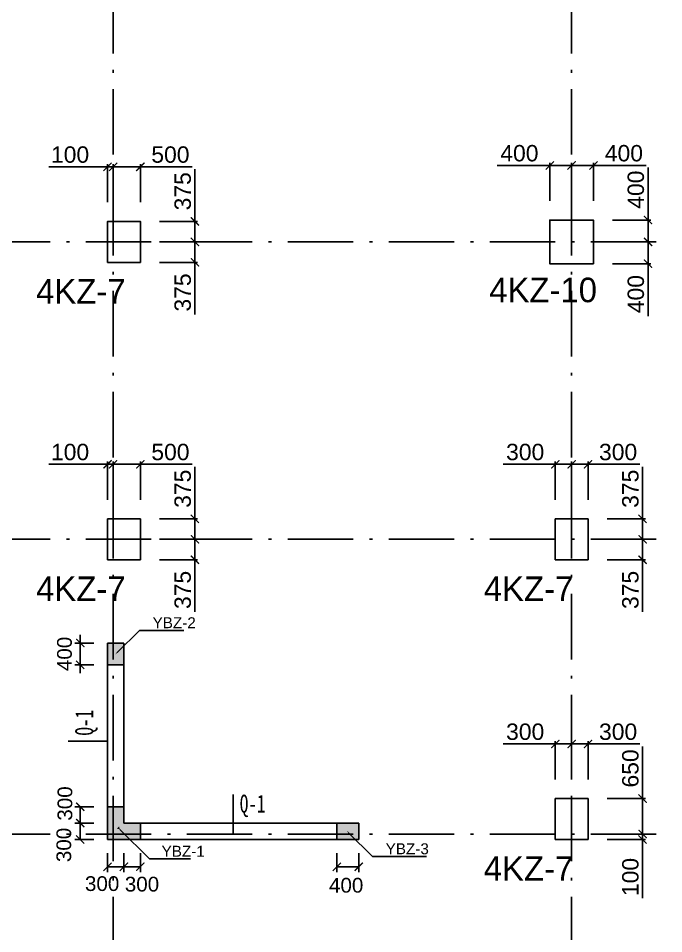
# Model space of a CAD drawing. Header units: millimetres. Extents: x -3831 to 465700, y 39900 to 106100.
# Drawn here: x 209865 to 221686, y 69774 to 86546 of the extents above; entities that cross this region are included whole.
import ezdxf
from ezdxf import colors
from ezdxf.entities.mleader import LeaderData, LeaderLine
from ezdxf.math import Vec2, Vec3

# ---------------------------------------------------------------- set-up
doc = ezdxf.new("R2010")
doc.units = ezdxf.units.MM
doc.linetypes.add('线型2', pattern=[1850, 1200, -300, 50, -300])
for name, color, linetype in [('BZ-name', 160, 'Continuous'), ('column_dim', 90, 'Continuous'), ('DOTE', 10, '线型2'), ('WALL-Beam', 80, 'Continuous'), ('wall_dim', 60, 'Continuous'), ('WALL_INFO', 130, 'Continuous')]:
    doc.layers.add(name, color=color, linetype=linetype)
for name, color, linetype, lineweight in [('S_Cl', 2, 'Continuous', 25), ('S_ColumFocus', 2, 'Continuous', 9), ('S_ConcWall', 3, 'Continuous', 25)]:
    doc.layers.add(name, color=color, linetype=linetype, lineweight=lineweight)
doc.styles.get("Standard").update_dxf_attribs({"font": 'arial.ttf'})
doc.styles.add('xxxx', font='RIF.ttf')
doc.styles.add('宋体', font='')
doc.styles.get('宋体').set_extended_font_data('宋体')
doc.dimstyles.new('ISO-25', dxfattribs={"dimtxt": 2.5, "dimasz": 2.5, "dimexe": 1.25, "dimexo": 0.625, "dimtad": 1, "dimtxsty": 'Standard', "dimcen": 2.5, "dimadec": 0, "dimazin": 0, "dimtfac": 1, "dimtmove": 0, "dimatfit": 3, "dimfxl": 1, "dimarcsym": 0})

# ---------------------------------------------------------------- blocks, each defined once
blk = doc.blocks.new('_DatumFilled')
at = {"color": 0, "linetype": 'ByBlock'}
blk.add_solid([(0, 0.58), (-1, 0), (0, -0.58)], dxfattribs=at)
blk = doc.blocks.new('_ArchTick')
at = {"color": 0, "linetype": 'ByBlock', "const_width": 0.15}
blk.add_lwpolyline([(-0.5, -0.5), (0.5, 0.5)], dxfattribs=at)
blk = doc.blocks.new('*D1210')
at = {"layer": 'column_dim', "color": 0, "lineweight": -2, "transparency": 16777216}
for p, q in [((220750, 82450), (221450, 82450)), ((221400, 82450), (221400, 82050)), ((220750, 82050), (221450, 82050)), ((221400, 82050), (221400, 81086))]:
    blk.add_line(p, q, dxfattribs=at)
at = {"layer": 'Defpoints', "color": 0, "transparency": 16777216}
for p in [(220400, 82450), (221400, 82450), (220400, 82050)]:
    blk.add_point(p, dxfattribs=at)
at = {"layer": 'column_dim', "color": 0, "lineweight": -2, "transparency": 16777216, "xscale": 150, "yscale": 150, "zscale": 150}
for p, rotation in [((221400, 82450), 90), ((221400, 82050), 270)]:
    blk.add_blockref('_ArchTick', p, dxfattribs=dict(at, rotation=rotation))
at = {"layer": 'column_dim', "color": 7, "transparency": 16777216, "insert": (221177, 81493), "char_height": 300, "attachment_point": 5, "rotation": 90}
blk.add_mtext('400', dxfattribs=at)
blk = doc.blocks.new('*D1211')
at = {"layer": 'column_dim', "color": 0, "lineweight": -2, "transparency": 16777216}
for p, q in [((221400, 82850), (221400, 83814)), ((220750, 82850), (221450, 82850)), ((221400, 82450), (221400, 82850)), ((220750, 82450), (221450, 82450))]:
    blk.add_line(p, q, dxfattribs=at)
at = {"layer": 'Defpoints', "color": 0, "transparency": 16777216}
for p in [(220400, 82850), (220400, 82450), (221400, 82450)]:
    blk.add_point(p, dxfattribs=at)
at = {"layer": 'column_dim', "color": 0, "lineweight": -2, "transparency": 16777216, "xscale": 150, "yscale": 150, "zscale": 150}
for p, rotation in [((221400, 82850), 90), ((221400, 82450), 270)]:
    blk.add_blockref('_ArchTick', p, dxfattribs=dict(at, rotation=rotation))
at = {"layer": 'column_dim', "color": 7, "transparency": 16777216, "insert": (221177, 83407), "char_height": 300, "attachment_point": 5, "rotation": 90}
blk.add_mtext('400', dxfattribs=at)
blk = doc.blocks.new('*D1212')
at = {"layer": 'column_dim', "color": 0, "lineweight": -2, "transparency": 16777216}
for p, q in [((220000, 83200), (220000, 83900)), ((220400, 83200), (220400, 83900)), ((220000, 83850), (220400, 83850)), ((220400, 83850), (221364, 83850))]:
    blk.add_line(p, q, dxfattribs=at)
at = {"layer": 'Defpoints', "color": 0, "transparency": 16777216}
for p in [(220000, 83850), (220000, 82850), (220400, 82850)]:
    blk.add_point(p, dxfattribs=at)
at = {"layer": 'column_dim', "color": 0, "lineweight": -2, "transparency": 16777216, "xscale": 150, "yscale": 150, "zscale": 150, "rotation": 180}
blk.add_blockref('_ArchTick', (220000, 83850), dxfattribs=at)
at = {"layer": 'column_dim', "color": 0, "lineweight": -2, "transparency": 16777216, "xscale": 150, "yscale": 150, "zscale": 150}
blk.add_blockref('_ArchTick', (220400, 83850), dxfattribs=at)
at = {"layer": 'column_dim', "color": 7, "transparency": 16777216, "insert": (220957, 84073), "char_height": 300, "attachment_point": 5}
blk.add_mtext('400', dxfattribs=at)
blk = doc.blocks.new('*D1213')
at = {"layer": 'column_dim', "color": 0, "lineweight": -2, "transparency": 16777216}
for p, q in [((219600, 83200), (219600, 83900)), ((220000, 83200), (220000, 83900)), ((219600, 83850), (218636, 83850)), ((220000, 83850), (219600, 83850))]:
    blk.add_line(p, q, dxfattribs=at)
at = {"layer": 'Defpoints', "color": 0, "transparency": 16777216}
for p in [(220000, 83850), (219600, 82850), (220000, 82850)]:
    blk.add_point(p, dxfattribs=at)
at = {"layer": 'column_dim', "color": 0, "lineweight": -2, "transparency": 16777216, "xscale": 150, "yscale": 150, "zscale": 150, "rotation": 180}
blk.add_blockref('_ArchTick', (219600, 83850), dxfattribs=at)
at = {"layer": 'column_dim', "color": 0, "lineweight": -2, "transparency": 16777216, "xscale": 150, "yscale": 150, "zscale": 150}
blk.add_blockref('_ArchTick', (220000, 83850), dxfattribs=at)
at = {"layer": 'column_dim', "color": 7, "transparency": 16777216, "insert": (219043, 84073), "char_height": 300, "attachment_point": 5}
blk.add_mtext('400', dxfattribs=at)
blk = doc.blocks.new('*D1214')
at = {"layer": 'column_dim', "color": 0, "lineweight": -2, "transparency": 16777216}
for p, q in [((220650, 77000), (221350, 77000)), ((221300, 77000), (221300, 76625)), ((220650, 76625), (221350, 76625)), ((221300, 76625), (221300, 75670))]:
    blk.add_line(p, q, dxfattribs=at)
at = {"layer": 'Defpoints', "color": 0, "transparency": 16777216}
for p in [(220300, 77000), (221300, 77000), (220300, 76625)]:
    blk.add_point(p, dxfattribs=at)
at = {"layer": 'column_dim', "color": 0, "lineweight": -2, "transparency": 16777216, "xscale": 150, "yscale": 150, "zscale": 150}
for p, rotation in [((221300, 77000), 90), ((221300, 76625), 270)]:
    blk.add_blockref('_ArchTick', p, dxfattribs=dict(at, rotation=rotation))
at = {"layer": 'column_dim', "color": 7, "transparency": 16777216, "insert": (221077, 76073), "char_height": 300, "attachment_point": 5, "rotation": 90}
blk.add_mtext('375', dxfattribs=at)
blk = doc.blocks.new('*D1215')
at = {"layer": 'column_dim', "color": 0, "lineweight": -2, "transparency": 16777216}
for p, q in [((221300, 77375), (221300, 78330)), ((220650, 77375), (221350, 77375)), ((221300, 77000), (221300, 77375)), ((220650, 77000), (221350, 77000))]:
    blk.add_line(p, q, dxfattribs=at)
at = {"layer": 'Defpoints', "color": 0, "transparency": 16777216}
for p in [(220300, 77375), (220300, 77000), (221300, 77000)]:
    blk.add_point(p, dxfattribs=at)
at = {"layer": 'column_dim', "color": 0, "lineweight": -2, "transparency": 16777216, "xscale": 150, "yscale": 150, "zscale": 150}
for p, rotation in [((221300, 77375), 90), ((221300, 77000), 270)]:
    blk.add_blockref('_ArchTick', p, dxfattribs=dict(at, rotation=rotation))
at = {"layer": 'column_dim', "color": 7, "transparency": 16777216, "insert": (221077, 77927), "char_height": 300, "attachment_point": 5, "rotation": 90}
blk.add_mtext('375', dxfattribs=at)
blk = doc.blocks.new('*D1216')
at = {"layer": 'column_dim', "color": 0, "lineweight": -2, "transparency": 16777216}
for p, q in [((220000, 77725), (220000, 78425)), ((220000, 78375), (220300, 78375)), ((220300, 77725), (220300, 78425)), ((220300, 78375), (221252, 78375))]:
    blk.add_line(p, q, dxfattribs=at)
at = {"layer": 'Defpoints', "color": 0, "transparency": 16777216}
for p in [(220000, 78375), (220000, 77375), (220300, 77375)]:
    blk.add_point(p, dxfattribs=at)
at = {"layer": 'column_dim', "color": 0, "lineweight": -2, "transparency": 16777216, "xscale": 150, "yscale": 150, "zscale": 150, "rotation": 180}
blk.add_blockref('_ArchTick', (220000, 78375), dxfattribs=at)
at = {"layer": 'column_dim', "color": 0, "lineweight": -2, "transparency": 16777216, "xscale": 150, "yscale": 150, "zscale": 150}
blk.add_blockref('_ArchTick', (220300, 78375), dxfattribs=at)
at = {"layer": 'column_dim', "color": 7, "transparency": 16777216, "insert": (220851, 78598), "char_height": 300, "attachment_point": 5}
blk.add_mtext('300', dxfattribs=at)
blk = doc.blocks.new('*D1217')
at = {"layer": 'column_dim', "color": 0, "lineweight": -2, "transparency": 16777216}
for p, q in [((219700, 78375), (218748, 78375)), ((219700, 77725), (219700, 78425)), ((220000, 78375), (219700, 78375)), ((220000, 77725), (220000, 78425))]:
    blk.add_line(p, q, dxfattribs=at)
at = {"layer": 'Defpoints', "color": 0, "transparency": 16777216}
for p in [(220000, 78375), (219700, 77375), (220000, 77375)]:
    blk.add_point(p, dxfattribs=at)
at = {"layer": 'column_dim', "color": 0, "lineweight": -2, "transparency": 16777216, "xscale": 150, "yscale": 150, "zscale": 150, "rotation": 180}
blk.add_blockref('_ArchTick', (219700, 78375), dxfattribs=at)
at = {"layer": 'column_dim', "color": 0, "lineweight": -2, "transparency": 16777216, "xscale": 150, "yscale": 150, "zscale": 150}
blk.add_blockref('_ArchTick', (220000, 78375), dxfattribs=at)
at = {"layer": 'column_dim', "color": 7, "transparency": 16777216, "insert": (219149, 78598), "char_height": 300, "attachment_point": 5}
blk.add_mtext('300', dxfattribs=at)
blk = doc.blocks.new('*D1218')
at = {"layer": 'column_dim', "color": 0, "lineweight": -2, "transparency": 16777216}
for p, q in [((221300, 71600), (221300, 71750)), ((220650, 71600), (221350, 71600)), ((220650, 71500), (221350, 71500)), ((221300, 71600), (221300, 71500)), ((221300, 71500), (221300, 70426))]:
    blk.add_line(p, q, dxfattribs=at)
at = {"layer": 'Defpoints', "color": 0, "transparency": 16777216}
for p in [(220300, 71600), (220300, 71500), (221300, 71600)]:
    blk.add_point(p, dxfattribs=at)
at = {"layer": 'column_dim', "color": 0, "lineweight": -2, "transparency": 16777216, "xscale": 150, "yscale": 150, "zscale": 150}
for p, rotation in [((221300, 71600), 270), ((221300, 71500), 90)]:
    blk.add_blockref('_ArchTick', p, dxfattribs=dict(at, rotation=rotation))
at = {"layer": 'column_dim', "color": 7, "transparency": 16777216, "insert": (221077, 70813), "char_height": 300, "attachment_point": 5, "rotation": 90}
blk.add_mtext('100', dxfattribs=at)
blk = doc.blocks.new('*D1219')
at = {"layer": 'column_dim', "color": 0, "lineweight": -2, "transparency": 16777216}
for p, q in [((221300, 72250), (221300, 73203)), ((220650, 72250), (221350, 72250)), ((221300, 71600), (221300, 72250)), ((220650, 71600), (221350, 71600))]:
    blk.add_line(p, q, dxfattribs=at)
at = {"layer": 'Defpoints', "color": 0, "transparency": 16777216}
for p in [(220300, 72250), (220300, 71600), (221300, 71600)]:
    blk.add_point(p, dxfattribs=at)
at = {"layer": 'column_dim', "color": 0, "lineweight": -2, "transparency": 16777216, "xscale": 150, "yscale": 150, "zscale": 150}
for p, rotation in [((221300, 72250), 90), ((221300, 71600), 270)]:
    blk.add_blockref('_ArchTick', p, dxfattribs=dict(at, rotation=rotation))
at = {"layer": 'column_dim', "color": 7, "transparency": 16777216, "insert": (221077, 72802), "char_height": 300, "attachment_point": 5, "rotation": 90}
blk.add_mtext('650', dxfattribs=at)
blk = doc.blocks.new('*D1220')
at = {"layer": 'column_dim', "color": 0, "lineweight": -2, "transparency": 16777216}
for p, q in [((220000, 72600), (220000, 73300)), ((220300, 72600), (220300, 73300)), ((220000, 73250), (220300, 73250)), ((220300, 73250), (221252, 73250))]:
    blk.add_line(p, q, dxfattribs=at)
at = {"layer": 'Defpoints', "color": 0, "transparency": 16777216}
for p in [(220000, 73250), (220000, 72250), (220300, 72250)]:
    blk.add_point(p, dxfattribs=at)
at = {"layer": 'column_dim', "color": 0, "lineweight": -2, "transparency": 16777216, "xscale": 150, "yscale": 150, "zscale": 150, "rotation": 180}
blk.add_blockref('_ArchTick', (220000, 73250), dxfattribs=at)
at = {"layer": 'column_dim', "color": 0, "lineweight": -2, "transparency": 16777216, "xscale": 150, "yscale": 150, "zscale": 150}
blk.add_blockref('_ArchTick', (220300, 73250), dxfattribs=at)
at = {"layer": 'column_dim', "color": 7, "transparency": 16777216, "insert": (220851, 73473), "char_height": 300, "attachment_point": 5}
blk.add_mtext('300', dxfattribs=at)
blk = doc.blocks.new('*D1221')
at = {"layer": 'column_dim', "color": 0, "lineweight": -2, "transparency": 16777216}
for p, q in [((219700, 72600), (219700, 73300)), ((220000, 72600), (220000, 73300)), ((219700, 73250), (218748, 73250)), ((220000, 73250), (219700, 73250))]:
    blk.add_line(p, q, dxfattribs=at)
at = {"layer": 'Defpoints', "color": 0, "transparency": 16777216}
for p in [(220000, 73250), (219700, 72250), (220000, 72250)]:
    blk.add_point(p, dxfattribs=at)
at = {"layer": 'column_dim', "color": 0, "lineweight": -2, "transparency": 16777216, "xscale": 150, "yscale": 150, "zscale": 150, "rotation": 180}
blk.add_blockref('_ArchTick', (219700, 73250), dxfattribs=at)
at = {"layer": 'column_dim', "color": 0, "lineweight": -2, "transparency": 16777216, "xscale": 150, "yscale": 150, "zscale": 150}
blk.add_blockref('_ArchTick', (220000, 73250), dxfattribs=at)
at = {"layer": 'column_dim', "color": 7, "transparency": 16777216, "insert": (219149, 73473), "char_height": 300, "attachment_point": 5}
blk.add_mtext('300', dxfattribs=at)
blk = doc.blocks.new('*D1238')
at = {"layer": 'column_dim', "color": 0, "lineweight": -2, "transparency": 16777216}
for p, q in [((212450, 82450), (213150, 82450)), ((213100, 82450), (213100, 82075)), ((212450, 82075), (213150, 82075)), ((213100, 82075), (213100, 81120))]:
    blk.add_line(p, q, dxfattribs=at)
at = {"layer": 'Defpoints', "color": 0, "transparency": 16777216}
for p in [(212100, 82450), (213100, 82450), (212100, 82075)]:
    blk.add_point(p, dxfattribs=at)
at = {"layer": 'column_dim', "color": 0, "lineweight": -2, "transparency": 16777216, "xscale": 150, "yscale": 150, "zscale": 150}
for p, rotation in [((213100, 82450), 90), ((213100, 82075), 270)]:
    blk.add_blockref('_ArchTick', p, dxfattribs=dict(at, rotation=rotation))
at = {"layer": 'column_dim', "color": 7, "transparency": 16777216, "insert": (212877, 81523), "char_height": 300, "attachment_point": 5, "rotation": 90}
blk.add_mtext('375', dxfattribs=at)
blk = doc.blocks.new('*D1239')
at = {"layer": 'column_dim', "color": 0, "lineweight": -2, "transparency": 16777216}
for p, q in [((213100, 82825), (213100, 83780)), ((212450, 82825), (213150, 82825)), ((213100, 82450), (213100, 82825)), ((212450, 82450), (213150, 82450))]:
    blk.add_line(p, q, dxfattribs=at)
at = {"layer": 'Defpoints', "color": 0, "transparency": 16777216}
for p in [(212100, 82825), (212100, 82450), (213100, 82450)]:
    blk.add_point(p, dxfattribs=at)
at = {"layer": 'column_dim', "color": 0, "lineweight": -2, "transparency": 16777216, "xscale": 150, "yscale": 150, "zscale": 150}
for p, rotation in [((213100, 82825), 90), ((213100, 82450), 270)]:
    blk.add_blockref('_ArchTick', p, dxfattribs=dict(at, rotation=rotation))
at = {"layer": 'column_dim', "color": 7, "transparency": 16777216, "insert": (212877, 83377), "char_height": 300, "attachment_point": 5, "rotation": 90}
blk.add_mtext('375', dxfattribs=at)
blk = doc.blocks.new('*D1240')
at = {"layer": 'column_dim', "color": 0, "lineweight": -2, "transparency": 16777216}
for p, q in [((211600, 83175), (211600, 83875)), ((212100, 83175), (212100, 83875)), ((211600, 83825), (212100, 83825)), ((212100, 83825), (213052, 83825))]:
    blk.add_line(p, q, dxfattribs=at)
at = {"layer": 'Defpoints', "color": 0, "transparency": 16777216}
for p in [(211600, 83825), (211600, 82825), (212100, 82825)]:
    blk.add_point(p, dxfattribs=at)
at = {"layer": 'column_dim', "color": 0, "lineweight": -2, "transparency": 16777216, "xscale": 150, "yscale": 150, "zscale": 150, "rotation": 180}
blk.add_blockref('_ArchTick', (211600, 83825), dxfattribs=at)
at = {"layer": 'column_dim', "color": 0, "lineweight": -2, "transparency": 16777216, "xscale": 150, "yscale": 150, "zscale": 150}
blk.add_blockref('_ArchTick', (212100, 83825), dxfattribs=at)
at = {"layer": 'column_dim', "color": 7, "transparency": 16777216, "insert": (212651, 84048), "char_height": 300, "attachment_point": 5}
blk.add_mtext('500', dxfattribs=at)
blk = doc.blocks.new('*D1241')
at = {"layer": 'column_dim', "color": 0, "lineweight": -2, "transparency": 16777216}
for p, q in [((211500, 83175), (211500, 83875)), ((211600, 83175), (211600, 83875)), ((211500, 83825), (210426, 83825)), ((211600, 83825), (211500, 83825)), ((211600, 83825), (211750, 83825))]:
    blk.add_line(p, q, dxfattribs=at)
at = {"layer": 'Defpoints', "color": 0, "transparency": 16777216}
for p in [(211600, 83825), (211500, 82825), (211600, 82825)]:
    blk.add_point(p, dxfattribs=at)
at = {"layer": 'column_dim', "color": 0, "lineweight": -2, "transparency": 16777216, "xscale": 150, "yscale": 150, "zscale": 150}
blk.add_blockref('_ArchTick', (211500, 83825), dxfattribs=at)
at = {"layer": 'column_dim', "color": 0, "lineweight": -2, "transparency": 16777216, "xscale": 150, "yscale": 150, "zscale": 150, "rotation": 180}
blk.add_blockref('_ArchTick', (211600, 83825), dxfattribs=at)
at = {"layer": 'column_dim', "color": 7, "transparency": 16777216, "insert": (210813, 84048), "char_height": 300, "attachment_point": 5}
blk.add_mtext('100', dxfattribs=at)
blk = doc.blocks.new('*D1242')
at = {"layer": 'column_dim', "color": 0, "lineweight": -2, "transparency": 16777216}
for p, q in [((212450, 77000), (213150, 77000)), ((213100, 77000), (213100, 76625)), ((212450, 76625), (213150, 76625)), ((213100, 76625), (213100, 75670))]:
    blk.add_line(p, q, dxfattribs=at)
at = {"layer": 'Defpoints', "color": 0, "transparency": 16777216}
for p in [(212100, 77000), (213100, 77000), (212100, 76625)]:
    blk.add_point(p, dxfattribs=at)
at = {"layer": 'column_dim', "color": 0, "lineweight": -2, "transparency": 16777216, "xscale": 150, "yscale": 150, "zscale": 150}
for p, rotation in [((213100, 77000), 90), ((213100, 76625), 270)]:
    blk.add_blockref('_ArchTick', p, dxfattribs=dict(at, rotation=rotation))
at = {"layer": 'column_dim', "color": 7, "transparency": 16777216, "insert": (212877, 76073), "char_height": 300, "attachment_point": 5, "rotation": 90}
blk.add_mtext('375', dxfattribs=at)
blk = doc.blocks.new('*D1243')
at = {"layer": 'column_dim', "color": 0, "lineweight": -2, "transparency": 16777216}
for p, q in [((213100, 77375), (213100, 78330)), ((212450, 77375), (213150, 77375)), ((213100, 77000), (213100, 77375)), ((212450, 77000), (213150, 77000))]:
    blk.add_line(p, q, dxfattribs=at)
at = {"layer": 'Defpoints', "color": 0, "transparency": 16777216}
for p in [(212100, 77375), (212100, 77000), (213100, 77000)]:
    blk.add_point(p, dxfattribs=at)
at = {"layer": 'column_dim', "color": 0, "lineweight": -2, "transparency": 16777216, "xscale": 150, "yscale": 150, "zscale": 150}
for p, rotation in [((213100, 77375), 90), ((213100, 77000), 270)]:
    blk.add_blockref('_ArchTick', p, dxfattribs=dict(at, rotation=rotation))
at = {"layer": 'column_dim', "color": 7, "transparency": 16777216, "insert": (212877, 77927), "char_height": 300, "attachment_point": 5, "rotation": 90}
blk.add_mtext('375', dxfattribs=at)
blk = doc.blocks.new('*D1244')
at = {"layer": 'column_dim', "color": 0, "lineweight": -2, "transparency": 16777216}
for p, q in [((211600, 77725), (211600, 78425)), ((211600, 78375), (212100, 78375)), ((212100, 77725), (212100, 78425)), ((212100, 78375), (213052, 78375))]:
    blk.add_line(p, q, dxfattribs=at)
at = {"layer": 'Defpoints', "color": 0, "transparency": 16777216}
for p in [(211600, 78375), (211600, 77375), (212100, 77375)]:
    blk.add_point(p, dxfattribs=at)
at = {"layer": 'column_dim', "color": 0, "lineweight": -2, "transparency": 16777216, "xscale": 150, "yscale": 150, "zscale": 150, "rotation": 180}
blk.add_blockref('_ArchTick', (211600, 78375), dxfattribs=at)
at = {"layer": 'column_dim', "color": 0, "lineweight": -2, "transparency": 16777216, "xscale": 150, "yscale": 150, "zscale": 150}
blk.add_blockref('_ArchTick', (212100, 78375), dxfattribs=at)
at = {"layer": 'column_dim', "color": 7, "transparency": 16777216, "insert": (212651, 78598), "char_height": 300, "attachment_point": 5}
blk.add_mtext('500', dxfattribs=at)
blk = doc.blocks.new('*D1245')
at = {"layer": 'column_dim', "color": 0, "lineweight": -2, "transparency": 16777216}
for p, q in [((211500, 78375), (210426, 78375)), ((211500, 77725), (211500, 78425)), ((211600, 78375), (211500, 78375)), ((211600, 77725), (211600, 78425)), ((211600, 78375), (211750, 78375))]:
    blk.add_line(p, q, dxfattribs=at)
at = {"layer": 'Defpoints', "color": 0, "transparency": 16777216}
for p in [(211600, 78375), (211500, 77375), (211600, 77375)]:
    blk.add_point(p, dxfattribs=at)
at = {"layer": 'column_dim', "color": 0, "lineweight": -2, "transparency": 16777216, "xscale": 150, "yscale": 150, "zscale": 150}
blk.add_blockref('_ArchTick', (211500, 78375), dxfattribs=at)
at = {"layer": 'column_dim', "color": 0, "lineweight": -2, "transparency": 16777216, "xscale": 150, "yscale": 150, "zscale": 150, "rotation": 180}
blk.add_blockref('_ArchTick', (211600, 78375), dxfattribs=at)
at = {"layer": 'column_dim', "color": 7, "transparency": 16777216, "insert": (210813, 78598), "char_height": 300, "attachment_point": 5}
blk.add_mtext('100', dxfattribs=at)
blk = doc.blocks.new('*D2788')
at = {"layer": 'Defpoints', "color": 0, "transparency": 16777216}
for p in [(211500, 71500), (211800, 71500), (211800, 71000)]:
    blk.add_point(p, dxfattribs=at)
at = {"layer": 'wall_dim', "color": 0, "lineweight": -2, "transparency": 16777216}
for p, q in [((211500, 71250), (211500, 70901)), ((211800, 71250), (211800, 70901)), ((211500, 71000), (211800, 71000))]:
    blk.add_line(p, q, dxfattribs=at)
at = {"layer": 'wall_dim', "color": 0, "lineweight": -2, "transparency": 16777216, "xscale": 150, "yscale": 150, "zscale": 150, "rotation": 180}
blk.add_blockref('_ArchTick', (211500, 71000), dxfattribs=at)
at = {"layer": 'wall_dim', "color": 0, "lineweight": -2, "transparency": 16777216, "xscale": 150, "yscale": 150, "zscale": 150}
blk.add_blockref('_ArchTick', (211800, 71000), dxfattribs=at)
at = {"layer": 'wall_dim', "color": 7, "transparency": 16777216, "insert": (211400, 70690), "char_height": 270, "attachment_point": 5}
blk.add_mtext('300', dxfattribs=at)
blk = doc.blocks.new('*D2822')
at = {"layer": 'Defpoints', "color": 0, "transparency": 16777216}
for p in [(211800, 71500), (212100, 71500), (212100, 71000)]:
    blk.add_point(p, dxfattribs=at)
at = {"layer": 'wall_dim', "color": 0, "lineweight": -2, "transparency": 16777216}
for p, q in [((211800, 71250), (211800, 70901)), ((212100, 71250), (212100, 70901)), ((211800, 71000), (212100, 71000))]:
    blk.add_line(p, q, dxfattribs=at)
at = {"layer": 'wall_dim', "color": 0, "lineweight": -2, "transparency": 16777216, "xscale": 150, "yscale": 150, "zscale": 150, "rotation": 180}
blk.add_blockref('_ArchTick', (211800, 71000), dxfattribs=at)
at = {"layer": 'wall_dim', "color": 0, "lineweight": -2, "transparency": 16777216, "xscale": 150, "yscale": 150, "zscale": 150}
blk.add_blockref('_ArchTick', (212100, 71000), dxfattribs=at)
at = {"layer": 'wall_dim', "color": 7, "transparency": 16777216, "insert": (212130, 70680), "char_height": 270, "attachment_point": 5}
blk.add_mtext('300', dxfattribs=at)
blk = doc.blocks.new('*D2823')
at = {"layer": 'Defpoints', "color": 0, "transparency": 16777216}
for p in [(211000, 71800), (211500, 71800), (211500, 71500)]:
    blk.add_point(p, dxfattribs=at)
at = {"layer": 'wall_dim', "color": 0, "lineweight": -2, "transparency": 16777216}
for p, q in [((211250, 71800), (210901, 71800)), ((211000, 71500), (211000, 71800)), ((211250, 71500), (210901, 71500))]:
    blk.add_line(p, q, dxfattribs=at)
at = {"layer": 'wall_dim', "color": 0, "lineweight": -2, "transparency": 16777216, "xscale": 150, "yscale": 150, "zscale": 150}
for p, rotation in [((211000, 71800), 90), ((211000, 71500), 270)]:
    blk.add_blockref('_ArchTick', p, dxfattribs=dict(at, rotation=rotation))
at = {"layer": 'wall_dim', "color": 7, "transparency": 16777216, "insert": (210700, 71400), "char_height": 270, "attachment_point": 5, "rotation": 90}
blk.add_mtext('300', dxfattribs=at)
blk = doc.blocks.new('*D2824')
at = {"layer": 'Defpoints', "color": 0, "transparency": 16777216}
for p in [(211000, 72100), (211500, 72100), (211500, 71800)]:
    blk.add_point(p, dxfattribs=at)
at = {"layer": 'wall_dim', "color": 0, "lineweight": -2, "transparency": 16777216}
for p, q in [((211250, 72100), (210901, 72100)), ((211000, 71800), (211000, 72100)), ((211250, 71800), (210901, 71800))]:
    blk.add_line(p, q, dxfattribs=at)
at = {"layer": 'wall_dim', "color": 0, "lineweight": -2, "transparency": 16777216, "xscale": 150, "yscale": 150, "zscale": 150}
for p, rotation in [((211000, 72100), 90), ((211000, 71800), 270)]:
    blk.add_blockref('_ArchTick', p, dxfattribs=dict(at, rotation=rotation))
at = {"layer": 'wall_dim', "color": 7, "transparency": 16777216, "insert": (210720, 72160), "char_height": 270, "attachment_point": 5, "rotation": 90}
blk.add_mtext('300', dxfattribs=at)
blk = doc.blocks.new('*D2825')
at = {"layer": 'Defpoints', "color": 0, "transparency": 16777216}
for p in [(211500, 75100), (211000, 74700), (211500, 74700)]:
    blk.add_point(p, dxfattribs=at)
at = {"layer": 'wall_dim', "color": 0, "lineweight": -2, "transparency": 16777216}
for p, q in [((211000, 75100), (211000, 75250)), ((211250, 75100), (210901, 75100)), ((211000, 75100), (211000, 74700)), ((211250, 74700), (210901, 74700)), ((211000, 74700), (211000, 74550))]:
    blk.add_line(p, q, dxfattribs=at)
at = {"layer": 'wall_dim', "color": 0, "lineweight": -2, "transparency": 16777216, "xscale": 150, "yscale": 150, "zscale": 150}
for p, rotation in [((211000, 75100), 270), ((211000, 74700), 90)]:
    blk.add_blockref('_ArchTick', p, dxfattribs=dict(at, rotation=rotation))
at = {"layer": 'wall_dim', "color": 7, "transparency": 16777216, "insert": (210712, 74900), "char_height": 270, "attachment_point": 5, "rotation": 90}
blk.add_mtext('400', dxfattribs=at)
blk = doc.blocks.new('*D2826')
at = {"layer": 'Defpoints', "color": 0, "transparency": 16777216}
for p in [(215700, 71500), (216100, 71500), (216100, 71000)]:
    blk.add_point(p, dxfattribs=at)
at = {"layer": 'wall_dim', "color": 0, "lineweight": -2, "transparency": 16777216}
for p, q in [((215700, 71250), (215700, 70901)), ((216100, 71250), (216100, 70901)), ((215700, 71000), (216100, 71000))]:
    blk.add_line(p, q, dxfattribs=at)
at = {"layer": 'wall_dim', "color": 0, "lineweight": -2, "transparency": 16777216, "xscale": 150, "yscale": 150, "zscale": 150, "rotation": 180}
blk.add_blockref('_ArchTick', (215700, 71000), dxfattribs=at)
at = {"layer": 'wall_dim', "color": 0, "lineweight": -2, "transparency": 16777216, "xscale": 150, "yscale": 150, "zscale": 150}
blk.add_blockref('_ArchTick', (216100, 71000), dxfattribs=at)
at = {"layer": 'wall_dim', "color": 7, "transparency": 16777216, "insert": (215870, 70660), "char_height": 270, "attachment_point": 5}
blk.add_mtext('400', dxfattribs=at)
blk = doc.blocks.new('*D3260')
at = {"layer": 'Defpoints', "color": 0, "transparency": 16777216}
for p in [(211500, 71500), (211800, 71500), (211800, 71000)]:
    blk.add_point(p, dxfattribs=at)
at = {"layer": 'wall_dim', "color": 0, "lineweight": -2, "transparency": 16777216}
for p, q in [((211500, 71250), (211500, 70901)), ((211800, 71250), (211800, 70901)), ((211500, 71000), (211800, 71000))]:
    blk.add_line(p, q, dxfattribs=at)
at = {"layer": 'wall_dim', "color": 0, "lineweight": -2, "transparency": 16777216, "xscale": 150, "yscale": 150, "zscale": 150, "rotation": 180}
blk.add_blockref('_ArchTick', (211500, 71000), dxfattribs=at)
at = {"layer": 'wall_dim', "color": 0, "lineweight": -2, "transparency": 16777216, "xscale": 150, "yscale": 150, "zscale": 150}
blk.add_blockref('_ArchTick', (211800, 71000), dxfattribs=at)
at = {"layer": 'wall_dim', "color": 7, "transparency": 16777216, "insert": (211400, 70690), "char_height": 270, "attachment_point": 5}
blk.add_mtext('300', dxfattribs=at)
blk = doc.blocks.new('*D3261')
at = {"layer": 'Defpoints', "color": 0, "transparency": 16777216}
for p in [(211800, 71500), (212100, 71500), (212100, 71000)]:
    blk.add_point(p, dxfattribs=at)
at = {"layer": 'wall_dim', "color": 0, "lineweight": -2, "transparency": 16777216}
for p, q in [((211800, 71250), (211800, 70901)), ((212100, 71250), (212100, 70901)), ((211800, 71000), (212100, 71000))]:
    blk.add_line(p, q, dxfattribs=at)
at = {"layer": 'wall_dim', "color": 0, "lineweight": -2, "transparency": 16777216, "xscale": 150, "yscale": 150, "zscale": 150, "rotation": 180}
blk.add_blockref('_ArchTick', (211800, 71000), dxfattribs=at)
at = {"layer": 'wall_dim', "color": 0, "lineweight": -2, "transparency": 16777216, "xscale": 150, "yscale": 150, "zscale": 150}
blk.add_blockref('_ArchTick', (212100, 71000), dxfattribs=at)
at = {"layer": 'wall_dim', "color": 7, "transparency": 16777216, "insert": (212130, 70680), "char_height": 270, "attachment_point": 5}
blk.add_mtext('300', dxfattribs=at)
blk = doc.blocks.new('*D3262')
at = {"layer": 'Defpoints', "color": 0, "transparency": 16777216}
for p in [(211000, 71800), (211500, 71800), (211500, 71500)]:
    blk.add_point(p, dxfattribs=at)
at = {"layer": 'wall_dim', "color": 0, "lineweight": -2, "transparency": 16777216}
for p, q in [((211250, 71800), (210901, 71800)), ((211000, 71500), (211000, 71800)), ((211250, 71500), (210901, 71500))]:
    blk.add_line(p, q, dxfattribs=at)
at = {"layer": 'wall_dim', "color": 0, "lineweight": -2, "transparency": 16777216, "xscale": 150, "yscale": 150, "zscale": 150}
for p, rotation in [((211000, 71800), 90), ((211000, 71500), 270)]:
    blk.add_blockref('_ArchTick', p, dxfattribs=dict(at, rotation=rotation))
at = {"layer": 'wall_dim', "color": 7, "transparency": 16777216, "insert": (210700, 71400), "char_height": 270, "attachment_point": 5, "rotation": 90}
blk.add_mtext('300', dxfattribs=at)
blk = doc.blocks.new('*D3263')
at = {"layer": 'Defpoints', "color": 0, "transparency": 16777216}
for p in [(211000, 72100), (211500, 72100), (211500, 71800)]:
    blk.add_point(p, dxfattribs=at)
at = {"layer": 'wall_dim', "color": 0, "lineweight": -2, "transparency": 16777216}
for p, q in [((211250, 72100), (210901, 72100)), ((211000, 71800), (211000, 72100)), ((211250, 71800), (210901, 71800))]:
    blk.add_line(p, q, dxfattribs=at)
at = {"layer": 'wall_dim', "color": 0, "lineweight": -2, "transparency": 16777216, "xscale": 150, "yscale": 150, "zscale": 150}
for p, rotation in [((211000, 72100), 90), ((211000, 71800), 270)]:
    blk.add_blockref('_ArchTick', p, dxfattribs=dict(at, rotation=rotation))
at = {"layer": 'wall_dim', "color": 7, "transparency": 16777216, "insert": (210720, 72160), "char_height": 270, "attachment_point": 5, "rotation": 90}
blk.add_mtext('300', dxfattribs=at)
blk = doc.blocks.new('*D3264')
at = {"layer": 'Defpoints', "color": 0, "transparency": 16777216}
for p in [(211500, 75100), (211000, 74700), (211500, 74700)]:
    blk.add_point(p, dxfattribs=at)
at = {"layer": 'wall_dim', "color": 0, "lineweight": -2, "transparency": 16777216}
for p, q in [((211000, 75100), (211000, 75250)), ((211250, 75100), (210901, 75100)), ((211000, 75100), (211000, 74700)), ((211250, 74700), (210901, 74700)), ((211000, 74700), (211000, 74550))]:
    blk.add_line(p, q, dxfattribs=at)
at = {"layer": 'wall_dim', "color": 0, "lineweight": -2, "transparency": 16777216, "xscale": 150, "yscale": 150, "zscale": 150}
for p, rotation in [((211000, 75100), 270), ((211000, 74700), 90)]:
    blk.add_blockref('_ArchTick', p, dxfattribs=dict(at, rotation=rotation))
at = {"layer": 'wall_dim', "color": 7, "transparency": 16777216, "insert": (210712, 74900), "char_height": 270, "attachment_point": 5, "rotation": 90}
blk.add_mtext('400', dxfattribs=at)
blk = doc.blocks.new('*D3265')
at = {"layer": 'Defpoints', "color": 0, "transparency": 16777216}
for p in [(215700, 71500), (216100, 71500), (216100, 71000)]:
    blk.add_point(p, dxfattribs=at)
at = {"layer": 'wall_dim', "color": 0, "lineweight": -2, "transparency": 16777216}
for p, q in [((215700, 71250), (215700, 70901)), ((216100, 71250), (216100, 70901)), ((215700, 71000), (216100, 71000))]:
    blk.add_line(p, q, dxfattribs=at)
at = {"layer": 'wall_dim', "color": 0, "lineweight": -2, "transparency": 16777216, "xscale": 150, "yscale": 150, "zscale": 150, "rotation": 180}
blk.add_blockref('_ArchTick', (215700, 71000), dxfattribs=at)
at = {"layer": 'wall_dim', "color": 0, "lineweight": -2, "transparency": 16777216, "xscale": 150, "yscale": 150, "zscale": 150}
blk.add_blockref('_ArchTick', (216100, 71000), dxfattribs=at)
at = {"layer": 'wall_dim', "color": 7, "transparency": 16777216, "insert": (215870, 70660), "char_height": 270, "attachment_point": 5}
blk.add_mtext('400', dxfattribs=at)

msp = doc.modelspace()

# ---------------------------------------------------------------- hatches: boundary and pattern name
at = {"layer": 'WALL-Beam', "true_color": 0x636466}
h = msp.add_hatch(color=251, dxfattribs=at)
h.dxf.hatch_style = 1
h.paths.add_polyline_path([(211800, 75100), (211500, 75100), (211500, 74700), (211800, 74700)])
h = msp.add_hatch(color=251, dxfattribs=at)
h.dxf.hatch_style = 1
h.paths.add_polyline_path([(211500, 71500), (212100, 71500), (212100, 71800), (211800, 71800), (211800, 72100), (211500, 72100)])
h = msp.add_hatch(color=251, dxfattribs=at)
h.dxf.hatch_style = 1
h.paths.add_polyline_path([(216100, 71500), (216100, 71800), (215700, 71800), (215700, 71500)])

# ---------------------------------------------------------------- linework, layer by layer
at = {"layer": 'DOTE'}
for p, q in [((211600, 60000), (211600, 101300)), ((220000, 60000), (220000, 101300)), ((200000, 82450), (272500, 82450)), ((200000, 77000), (272500, 77000)), ((200000, 71600), (272500, 71600))]:
    msp.add_line(p, q, dxfattribs=at)
at = {"layer": 'S_Cl'}
for points in [[(212100, 82075), (212100, 82825), (211500, 82825), (211500, 82075)], [(220400, 82050), (220400, 82850), (219600, 82850), (219600, 82050)], [(212100, 76625), (212100, 77375), (211500, 77375), (211500, 76625)], [(220300, 76625), (220300, 77375), (219700, 77375), (219700, 76625)], [(220300, 71500), (220300, 72250), (219700, 72250), (219700, 71500)]]:
    msp.add_lwpolyline(points, close=True, dxfattribs=at)
at = {"layer": 'S_ConcWall'}
for p, q in [((211500, 75100), (211500, 71500)), ((211800, 75100), (211500, 75100)), ((211800, 75100), (211800, 71800)), ((211800, 74700), (211500, 74700)), ((211500, 72100), (211800, 72100)), ((211800, 71800), (216100, 71800)), ((212100, 71800), (212100, 71500)), ((215700, 71500), (215700, 71800)), ((216100, 71500), (216100, 71800)), ((211500, 71500), (216100, 71500))]:
    msp.add_line(p, q, dxfattribs=at)
at = {"layer": 'WALL_INFO'}
for p, q in [((211500, 73300), (210775, 73300)), ((213800, 71600), (213800, 72325))]:
    msp.add_line(p, q, dxfattribs=at)

# ---------------------------------------------------------------- texts
at = {"layer": 'S_ColumFocus', "char_height": 450, "attachment_point": 1, "style": 'xxxx'}
for s, insert, width in [('4KZ-7', (210190.98346, 81769.37245), 804), ('4KZ-10', (218490.98346, 81794.37245), 770.5), ('4KZ-7', (210190.98346, 76319.37245), 812.375), ('4KZ-7', (218390.98346, 76319.37245), 845.875), ('4KZ-7', (218390.98346, 71194.37245), 804)]:
    msp.add_mtext(s, dxfattribs=dict(at, insert=insert, width=width))
at = {"layer": 'WALL_INFO', "insert": (211113.21694, 73639.55676), "char_height": 330, "width": 393.75, "attachment_point": 5, "rotation": 90, "line_spacing_factor": 1.1, "style": '宋体'}
msp.add_mtext('\\pxsm1;{\\W0.7;Q-1}', dxfattribs=at)
at = {"layer": 'WALL_INFO', "insert": (214156.82146, 72114.97217), "char_height": 330, "width": 393.75, "attachment_point": 5, "line_spacing_factor": 1.1, "style": '宋体'}
msp.add_mtext('\\pxsm1;{\\W0.7;Q-1}', dxfattribs=at)

# ---------------------------------------------------------------- dimensions: what is measured, and where the dimension line sits
at = {"layer": 'column_dim'}
for p1, p2, distance, picture, middle in [((211500, 82825), (211600, 82825), 1000, '*D1241', (210813.21965, 84048.1719)), ((212100, 82825), (211600, 82825), -1000, '*D1240', (212650.90041, 84048.1719)), ((219600, 82850), (220000, 82850), 1000, '*D1213', (219043.06276, 84073.1719)), ((220400, 82850), (220000, 82850), -1000, '*D1212', (220956.93724, 84073.1719)), ((212100, 82825), (212100, 82450), 1000, '*D1239', (212876.72578, 83377.4352)), ((220400, 82850), (220400, 82450), 1000, '*D1211', (221176.8281, 83406.93724)), ((212100, 82075), (212100, 82450), -1000, '*D1238', (212876.72578, 81522.5648)), ((220400, 82050), (220400, 82450), -1000, '*D1210', (221176.8281, 81493.06276)), ((211500, 77375), (211600, 77375), 1000, '*D1245', (210813.21965, 78598.1719)), ((212100, 77375), (211600, 77375), -1000, '*D1244', (212650.90041, 78598.1719)), ((219700, 77375), (220000, 77375), 1000, '*D1217', (219149.20191, 78598.27422)), ((220300, 77375), (220000, 77375), -1000, '*D1216', (220850.79809, 78598.27422)), ((212100, 77375), (212100, 77000), 1000, '*D1243', (212876.72578, 77927.4352)), ((220300, 77375), (220300, 77000), 1000, '*D1215', (221076.72578, 77927.4352)), ((212100, 76625), (212100, 77000), -1000, '*D1242', (212876.72578, 76072.5648)), ((220300, 76625), (220300, 77000), -1000, '*D1214', (221076.72578, 76072.5648)), ((219700, 72250), (220000, 72250), 1000, '*D1221', (219149.20191, 73473.27422)), ((220300, 72250), (220000, 72250), -1000, '*D1220', (220850.79809, 73473.27422)), ((220300, 72250), (220300, 71600), 1000, '*D1219', (221076.8281, 72801.71896)), ((220300, 71500), (220300, 71600), -1000, '*D1218', (221076.8281, 70813.21965))]:
    dim = msp.add_aligned_dim(p1=p1, p2=p2, distance=distance, dimstyle='ISO-25', override={"dimtxt": 300, "dimasz": 150, "dimexe": 50, "dimexo": 350, "dimgap": 70, "dimjust": 1, "dimblk1": 'ArchTick', "dimblk2": 'ArchTick', "dimsah": 1, "dimclrt": 7}, dxfattribs=at)
    dim.commit()
    dim.dimension.update_dxf_attribs({"geometry": picture, "text_midpoint": middle})
at = {"layer": 'wall_dim'}
for picture in ['*D2825', '*D3264']:
    dim = msp.add_linear_dim(base=(211000, 74700), p1=(211500, 75100), p2=(211500, 74700), angle=270, dimstyle='ISO-25', override={"dimtxt": 270, "dimasz": 150, "dimexe": 99, "dimexo": 250, "dimgap": 150, "dimblk1": 'ArchTick', "dimblk2": 'ArchTick', "dimsah": 1, "dimclrt": 7, "dimtix": 1, "dimtofl": 1, "dimtmove": 2}, dxfattribs=at)
    dim.commit()
    dim.dimension.update_dxf_attribs({"geometry": picture, "text_midpoint": (210712.14529, 74900)})
for base, p1, p2, picture, middle in [((211000, 72100), (211500, 71800), (211500, 72100), '*D2824', (210720, 72160)), ((211000, 72100), (211500, 71800), (211500, 72100), '*D3263', (210720, 72160)), ((211000, 71800), (211500, 71500), (211500, 71800), '*D2823', (210700, 71400)), ((211000, 71800), (211500, 71500), (211500, 71800), '*D3262', (210700, 71400))]:
    dim = msp.add_linear_dim(base=base, p1=p1, p2=p2, angle=270, dimstyle='ISO-25', override={"dimtxt": 270, "dimasz": 150, "dimexe": 99, "dimexo": 250, "dimgap": 150, "dimblk1": 'ArchTick', "dimblk2": 'ArchTick', "dimsah": 1, "dimclrt": 7, "dimtix": 1, "dimtmove": 2}, dxfattribs=at)
    dim.commit()
    dim.dimension.update_dxf_attribs({"geometry": picture, "text_midpoint": middle, "dimtype": 160})
for base, p1, p2, picture, middle in [((211800, 71000), (211500, 71500), (211800, 71500), '*D2788', (211400, 70690)), ((211800, 71000), (211500, 71500), (211800, 71500), '*D3260', (211400, 70690)), ((212100, 71000), (211800, 71500), (212100, 71500), '*D2822', (212130, 70680)), ((212100, 71000), (211800, 71500), (212100, 71500), '*D3261', (212130, 70680)), ((216100, 71000), (215700, 71500), (216100, 71500), '*D2826', (215870, 70660)), ((216100, 71000), (215700, 71500), (216100, 71500), '*D3265', (215870, 70660))]:
    dim = msp.add_linear_dim(base=base, p1=p1, p2=p2, dimstyle='ISO-25', override={"dimtxt": 270, "dimasz": 150, "dimexe": 99, "dimexo": 250, "dimgap": 150, "dimblk1": 'ArchTick', "dimblk2": 'ArchTick', "dimsah": 1, "dimclrt": 7, "dimtix": 1, "dimtmove": 2}, dxfattribs=at)
    dim.commit()
    dim.dimension.update_dxf_attribs({"geometry": picture, "text_midpoint": middle, "dimtype": 160})

# ---------------------------------------------------------------- leaders
at = {"layer": 'BZ-name'}
ml = msp.add_multileader_mtext('Standard', dxfattribs=at)
ml.set_content('YBZ-2', color=256)
ml.set_leader_properties()
ml.build(insert=Vec2(0, 0))
ml.multileader.update_dxf_attribs({"text_left_attachment_type": 6, "text_right_attachment_type": 6, "dogleg_length": 200, "arrow_head_size": 50})
ctx = ml.context
ctx.base_point, ctx.char_height, ctx.arrow_head_size, ctx.landing_gap_size, ctx.plane_origin = Vec3(212281.81444, 75331.81444), 200, 50, 50, Vec3(211640, 74890)
ctx.left_attachment, ctx.right_attachment, ctx.text_align_type = 6, 6, 1
notes = []
notes.append((ctx, [(0, (1, 1, 0), (212081.81444, 75331.81444), (1, 0), 200, [(0, [(211640, 74890)], 0, [])])]))
ctx.mtext.insert, ctx.mtext.width, ctx.mtext.alignment, ctx.mtext.flow_direction = Vec3(212719.94541, 75571.81444), 560, 2, 5
ml = msp.add_multileader_mtext('Standard', dxfattribs=at)
ml.set_content('YBZ-1', color=256)
ml.set_leader_properties()
ml.set_arrow_properties(name='DATUMFILLED')
ml.build(insert=Vec2(0, 0))
ml.multileader.update_dxf_attribs({"text_left_attachment_type": 6, "text_right_attachment_type": 6, "dogleg_length": 200, "arrow_head_size": 50})
ctx = ml.context
ctx.base_point, ctx.char_height, ctx.arrow_head_size, ctx.landing_gap_size, ctx.plane_origin = Vec3(212465.02174, 71144.97826), 200, 50, 50, Vec3(211690, 71720)
ctx.left_attachment, ctx.right_attachment, ctx.text_align_type = 6, 6, 1
notes.append((ctx, [(0, (1, 1, 0), (212265.02174, 71144.97826), (1, 0), 200, [(0, [(211690, 71720)], 0, [])])]))
ctx.mtext.insert, ctx.mtext.width, ctx.mtext.alignment, ctx.mtext.flow_direction = Vec3(212884.87167, 71384.97826), 500, 2, 5
ml = msp.add_multileader_mtext('Standard', dxfattribs=at)
ml.set_content('YBZ-3', color=256)
ml.set_leader_properties()
ml.build(insert=Vec2(0, 0))
ml.multileader.update_dxf_attribs({"text_left_attachment_type": 6, "text_right_attachment_type": 6, "dogleg_length": 200, "arrow_head_size": 50})
ctx = ml.context
ctx.base_point, ctx.char_height, ctx.arrow_head_size, ctx.landing_gap_size, ctx.plane_origin = Vec3(216550.10637, 71189.89363), 200, 50, 50, Vec3(215880, 71660)
ctx.left_attachment, ctx.right_attachment, ctx.text_align_type = 6, 6, 1
notes.append((ctx, [(0, (1, 1, 0), (216350.10637, 71189.89363), (1, 0), 200, [(0, [(215880, 71660)], 0, [])])]))
ctx.mtext.insert, ctx.mtext.alignment, ctx.mtext.flow_direction = Vec3(216989.26053, 71429.89363), 2, 5
for ctx, leaders in notes:
    for number, flags, end, landing, length, lines in leaders:
        leader = LeaderData()
        leader.index, (leader.has_last_leader_line, leader.has_dogleg_vector, leader.attachment_direction) = number, flags
        leader.last_leader_point, leader.dogleg_vector, leader.dogleg_length = Vec3(end), Vec3(landing), length
        for number, points, colour, breaks in lines:
            line = LeaderLine()
            line.index, line.vertices, line.color, line.breaks = number, Vec3.list(points), colors.encode_raw_color(colour), breaks
            leader.lines.append(line)
        ctx.leaders.append(leader)

doc.saveas('drawing.dxf')
